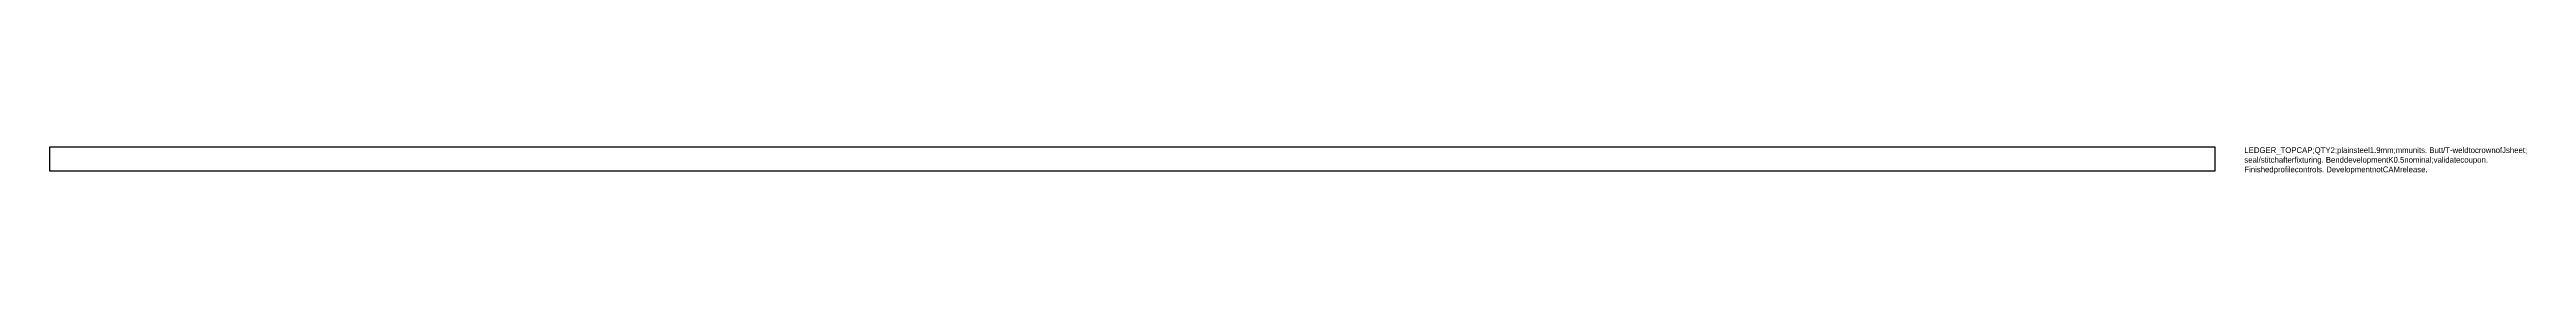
# Model space of a CAD drawing. Header units: millimetres. Extents: x 0 to 1281, y -2 to 12.
import ezdxf

# ---------------------------------------------------------------- set-up
doc = ezdxf.new("R2010")
doc.units = ezdxf.units.MM
doc.layers.add('CUT_OUTER', color=7, linetype='Continuous')
doc.layers.add('SHOP_NOTES', color=7, linetype='Continuous')

msp = doc.modelspace()

# ---------------------------------------------------------------- linework, layer by layer
at = {"layer": 'CUT_OUTER'}
msp.add_lwpolyline([(0, 0), (1120, 0), (1120, 12.25), (0, 12.25)], close=True, dxfattribs=at)

# ---------------------------------------------------------------- texts
at = {"layer": 'SHOP_NOTES', "insert": (1135, 12.25), "char_height": 3, "width": 160, "attachment_point": 1}
msp.add_mtext('LEDGER_TOPCAP;QTY2;plainsteel1.9mm;mmunits. Butt/T-weldtocrownofJsheet; seal/stitchafterfixturing. BenddevelopmentK0.5nominal;validatecoupon. Finishedprofilecontrols. DevelopmentnotCAMrelease.', dxfattribs=at)

doc.saveas('drawing.dxf')
